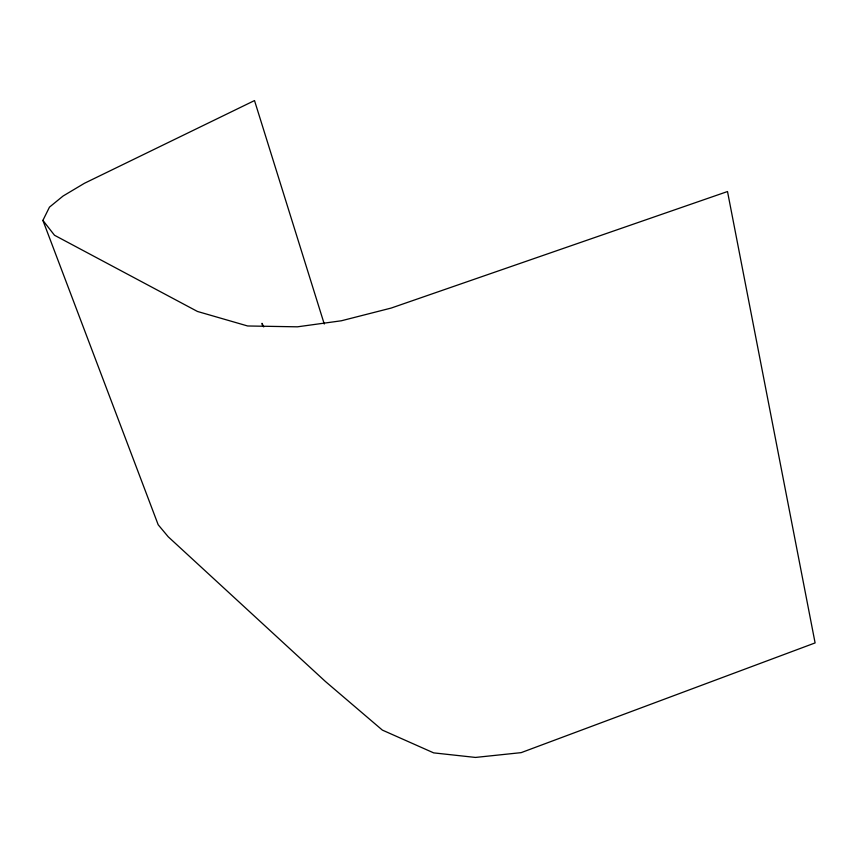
<?xml version="1.0" encoding="UTF-8"?>
<svg xmlns="http://www.w3.org/2000/svg" width="858" height="858" viewBox="0 0 858 858"><rect width="100%" height="100%" fill="white"/><g stroke="black" fill="none" stroke-linecap="round" stroke-linejoin="round"><path stroke-width="1.29" d="M42.9 220.399L54.494 235.253L197.458 311.465L247.63 325.976L297.436 326.823L341.366 320.774L391.173 308.065L727.509 191.538L815.1 642.921L521.171 752.638L475.482 757.432L433.655 752.874L382.357 730.094L325.418 681.488L168.211 536.776L158.172 524.742L42.9 220.399L49.464 207.153L63.095 196.01L84.449 183.28L254.515 100.568L324.26 324.024M263.728 326.909L262.022 323.327L262.602 325.922"/></g></svg>
